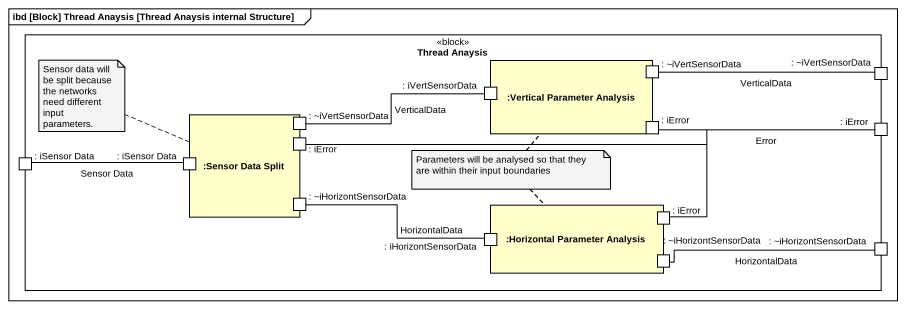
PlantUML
@startuml
mainframe ibd [Block] Thread Anaysis [Thread Anaysis internal Structure]
rectangle "Thread Anaysis" as Thread_Anaysis <<block>> {
  rectangle ":Vertical Parameter Analysis" as Vertical_Parameter_Analysis {
    port ": iVertSensorData" as iVertSensorData
    port ": ~iVertSensorData" as iVertSensorData_2
    port ": iError" as iError
  }
  port ": ~iVertSensorData" as iVertSensorData_3
  rectangle ":Sensor Data Split" as Sensor_Data_Split {
    port ": ~iVertSensorData" as iVertSensorData_4
    port ": iSensor Data" as iSensor_Data_2
    port ": iError" as iError_3
    port ": ~iHorizontSensorData" as iHorizontSensorData
  }
  port ": iError" as iError_2
  port ": iSensor Data" as iSensor_Data
  rectangle ":Horizontal Parameter Analysis" as Horizontal_Parameter {
    port ": iHorizontSensorData" as iHorizontSensorData_2
    port ": iError" as iError_4
    port ": ~iHorizontSensorData" as iHorizontSensorData_4
  }
  port ": ~iHorizontSensorData" as iHorizontSensorData_3
}
iVertSensorData -left- iVertSensorData_4 : VerticalData
iVertSensorData_2 -right- iVertSensorData_3 : VerticalData
iError -right- iError_2 : Error
iSensor_Data -right- iSensor_Data_2 : Sensor Data
iError_3 -right- iError_2
iHorizontSensorData -right- iHorizontSensorData_2 : HorizontalData
iError_4 -right- iError_2
iHorizontSensorData_4 -right- iHorizontSensorData_3 : HorizontalData
note left of Sensor_Data_Split : Sensor data will be split because the networks need different input parameters.
note as N2
  Parameters will be analysed so that they are within their input boundaries
end note
N2 .. Vertical_Parameter_Analysis
N2 .. Horizontal_Parameter
@enduml
